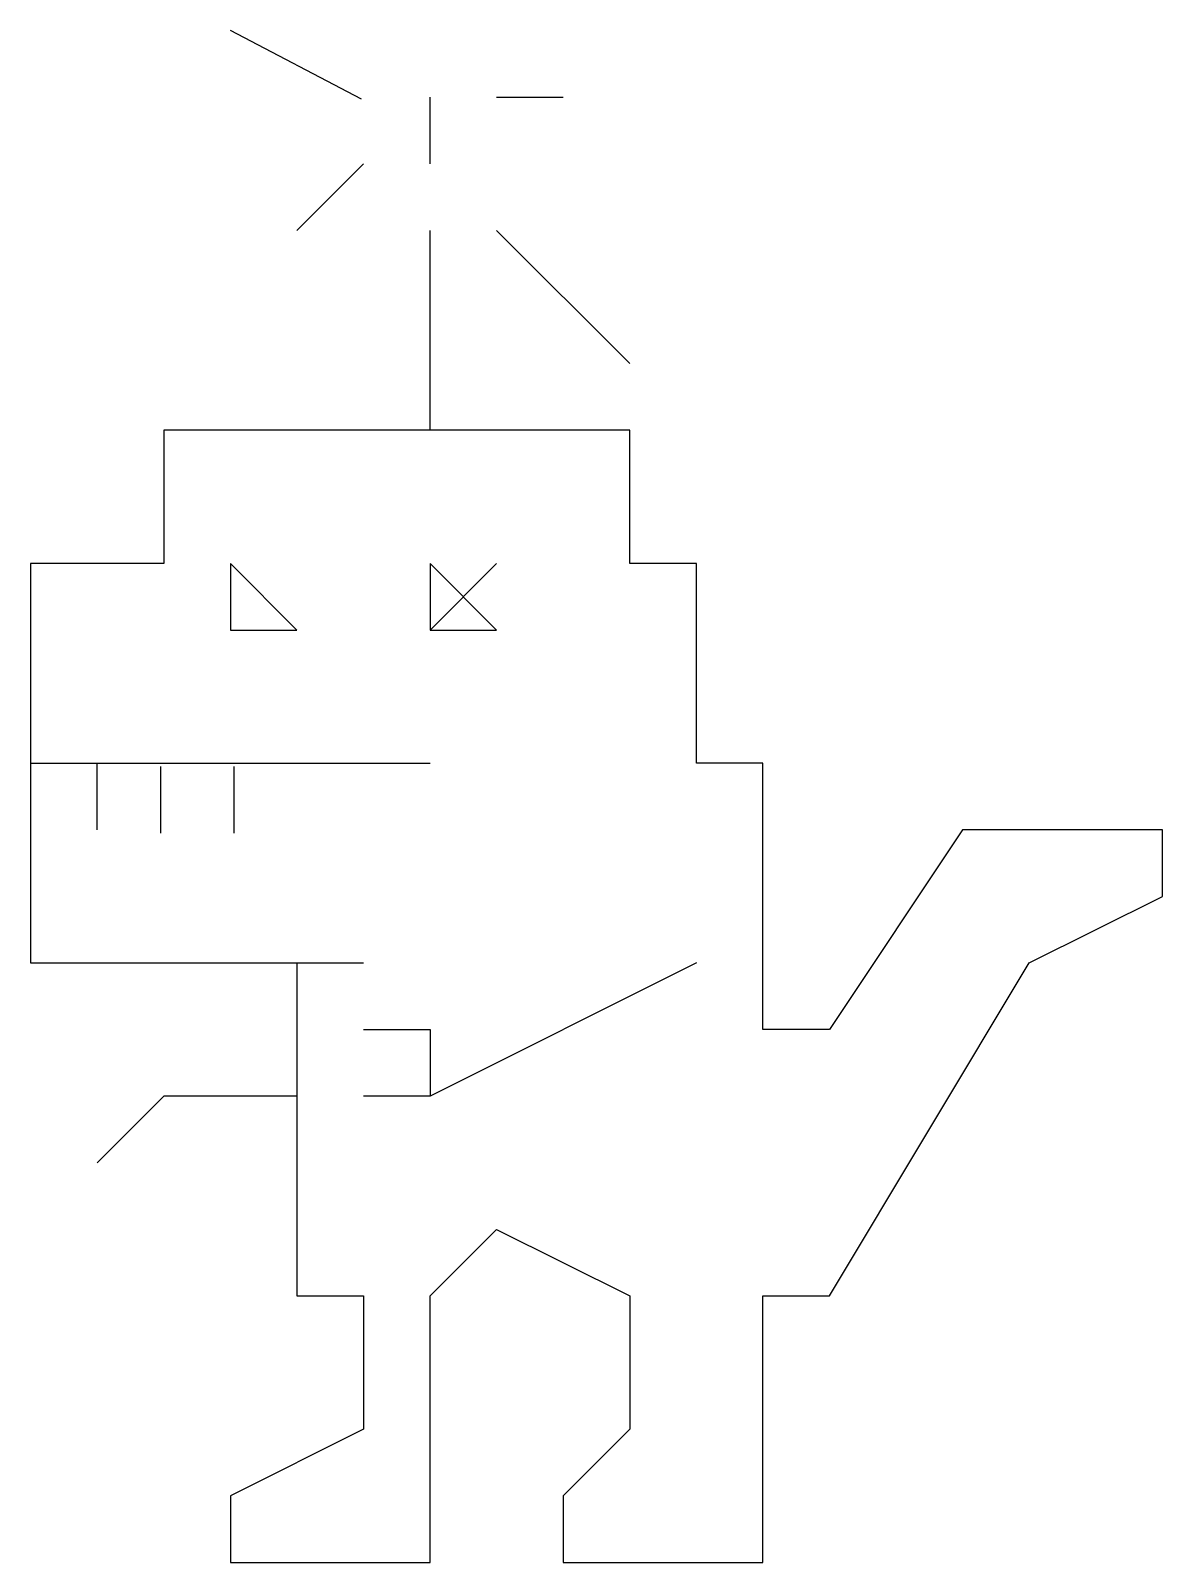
# Model space of a CAD drawing. Extents: x 120 to 205, y 60 to 175.
import ezdxf

# ---------------------------------------------------------------- set-up
doc = ezdxf.new("R2010")
doc.units = 0
doc.layers.add('Layer_1', color=7, linetype='CONTINUOUS')

msp = doc.modelspace()

# ---------------------------------------------------------------- linework, layer by layer
at = {"layer": 'Layer_1', "color": 7}
for p, q in [((144.608886, 170.108891), (134.749997, 175.250001)), ((149.750001, 165.250001), (149.750001, 170.250002)), ((154.75, 170.250002), (159.750001, 170.250002)), ((144.749997, 165.250001), (139.749998, 160.25)), ((149.750001, 145.250002), (149.750001, 160.25)), ((154.75, 160.25), (164.750002, 150.25)), ((164.750002, 145.250002), (129.749999, 145.250002)), ((129.749999, 145.250002), (129.749999, 135.250002)), ((164.750002, 135.250002), (164.750002, 145.250002)), ((119.749999, 135.250002), (119.749999, 105.250003)), ((129.749999, 135.250002), (119.749999, 135.250002)), ((134.749997, 135.250002), (134.749997, 130.250001)), ((134.749997, 135.250002), (139.749998, 130.250001)), ((149.750001, 135.250002), (149.750001, 130.250001)), ((149.750001, 135.250002), (154.75, 130.250001)), ((149.750001, 130.250001), (154.75, 135.250002)), ((169.750001, 135.250002), (164.750002, 135.250002)), ((169.750001, 120.250001), (169.750001, 135.250002)), ((134.749997, 130.250001), (139.749998, 130.250001)), ((139.749998, 130.250001), (139.749998, 130.250001)), ((149.750001, 130.250001), (154.75, 130.250001)), ((119.749999, 120.250001), (149.750001, 120.250001)), ((124.749997, 115.250002), (124.749997, 120.250001)), ((129.499998, 120), (129.499998, 115.000001)), ((134.999998, 120), (134.999998, 115.000001)), ((174.750002, 120.250001), (169.750001, 120.250001)), ((174.750002, 100.250001), (174.750002, 120.250001)), ((189.75, 115.250002), (179.75, 100.250001)), ((204.750001, 115.250002), (189.75, 115.250002)), ((204.750001, 110.250001), (204.750001, 115.250002)), ((194.750001, 105.250003), (204.750001, 110.250001)), ((119.749999, 105.250003), (144.749997, 105.250003)), ((139.749998, 105.250003), (139.749998, 80.250002)), ((169.750001, 105.250003), (149.750001, 95.25)), ((179.75, 80.250002), (194.750001, 105.250003)), ((144.749997, 100.250001), (149.750001, 100.250001)), ((149.750001, 100.250001), (149.750001, 95.25)), ((179.75, 100.250001), (174.750002, 100.250001)), ((129.749999, 95.25), (124.749997, 90.250002)), ((139.749998, 95.25), (129.749999, 95.25)), ((149.750001, 95.25), (144.749997, 95.25)), ((144.749997, 95.25), (144.749997, 95.25)), ((124.749997, 90.250002), (124.749997, 90.250002)), ((149.750001, 80.250002), (154.75, 85.25)), ((154.75, 85.25), (164.750002, 80.250002)), ((139.749998, 80.250002), (144.749997, 80.250002)), ((144.749997, 80.250002), (144.749997, 70.250013)), ((149.750001, 60.250005), (149.750001, 80.250002)), ((164.750002, 80.250002), (164.750002, 70.250013)), ((174.750002, 60.250005), (174.750002, 80.250002)), ((174.750002, 80.250002), (179.75, 80.250002)), ((144.749997, 70.250013), (134.749997, 65.249995)), ((164.750002, 70.250013), (159.750001, 65.249995)), ((134.749997, 65.249995), (134.749997, 60.250005)), ((159.750001, 65.249995), (159.750001, 60.250005)), ((134.749997, 60.250005), (149.750001, 60.250005)), ((159.750001, 60.250005), (174.750002, 60.250005))]:
    msp.add_line(p, q, dxfattribs=at)

doc.saveas('drawing.dxf')
